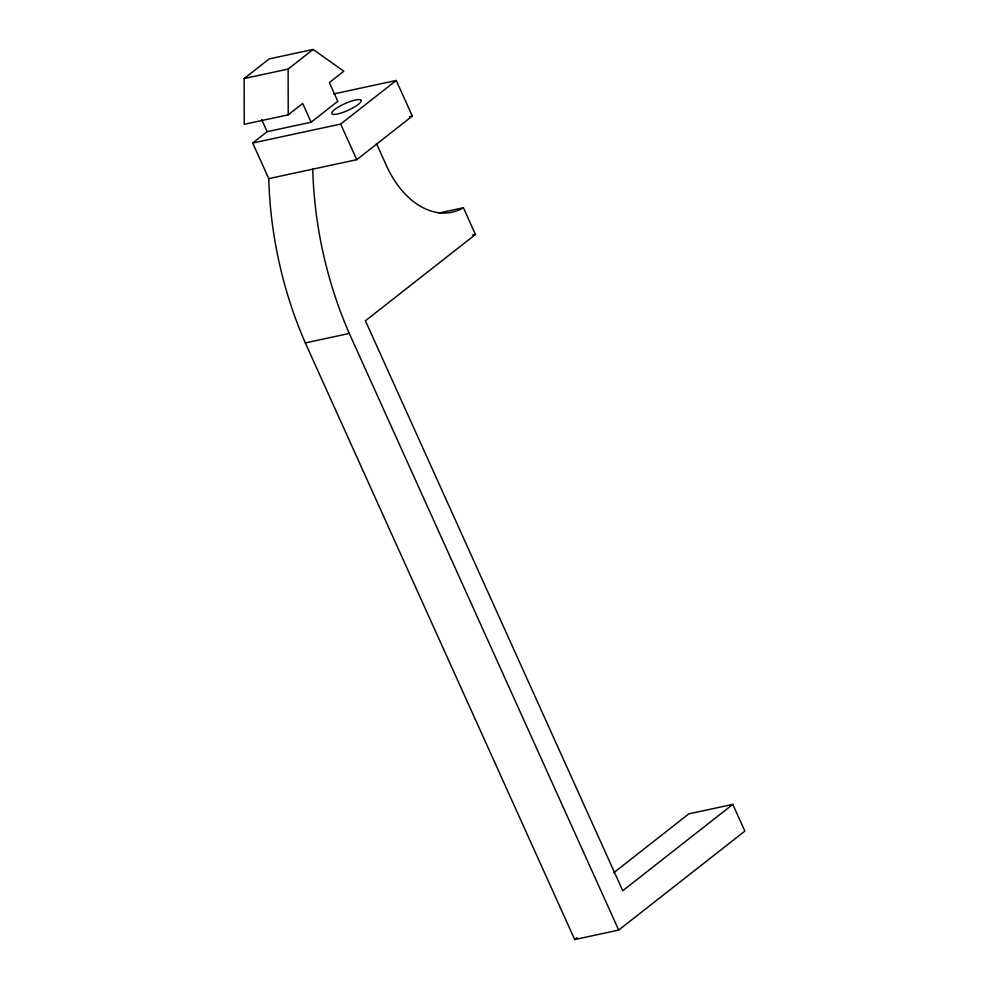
<?xml version="1.0" encoding="UTF-8"?>
<svg xmlns="http://www.w3.org/2000/svg" width="989" height="989" viewBox="0 0 989 989"><rect width="100%" height="100%" fill="white"/><g stroke="black" fill="none" stroke-linecap="round" stroke-linejoin="round"><path stroke-width="1.48" d="M311.127 122.203L302.683 103.499L288.232 114.835L244.246 124.305L244.135 78.539L269.144 58.92L313.13 49.45L343.813 71.233L329.362 82.569L337.805 101.274L311.127 122.203L267.141 131.673L252.69 143.009L268.773 178.626A297.961 198.121 77.8 0 0 305.317 342.911L574.708 939.55L618.694 930.08L744.865 831.106L732.8 804.391L688.814 813.86L613.835 872.681M244.135 78.539L288.12 69.069L313.13 49.45M252.69 143.009L340.661 124.07L396.243 80.468L412.326 116.084L356.745 159.686L268.773 178.626M376.45 143.516L386.427 165.633A85.759 57.028 77.8 0 0 463.408 207.752L475.474 234.467L365.411 320.795L622.749 890.718L732.8 804.391M574.708 939.55L577.131 937.646M333.614 93.943L396.243 80.468M409.384 116.714L412.326 116.084M438.486 213.117L463.408 207.752M472.532 235.098L475.474 234.467M305.317 342.911L349.29 333.441L618.694 930.08M340.661 124.07L356.745 159.686M261.714 119.644L267.141 131.673M288.12 69.069L288.232 114.835M349.29 333.441A297.961 198.121 77.8 0 1 312.759 169.156M361.034 100.285L360.021 99.691A16.059 3.696 -24.3 0 0 342.565 104.76A16.059 3.696 -24.3 0 0 331.871 113.723L332.885 114.304A16.059 3.696 -24.3 0 0 350.341 109.247A16.059 3.696 -24.3 0 0 361.034 100.285"/></g></svg>
